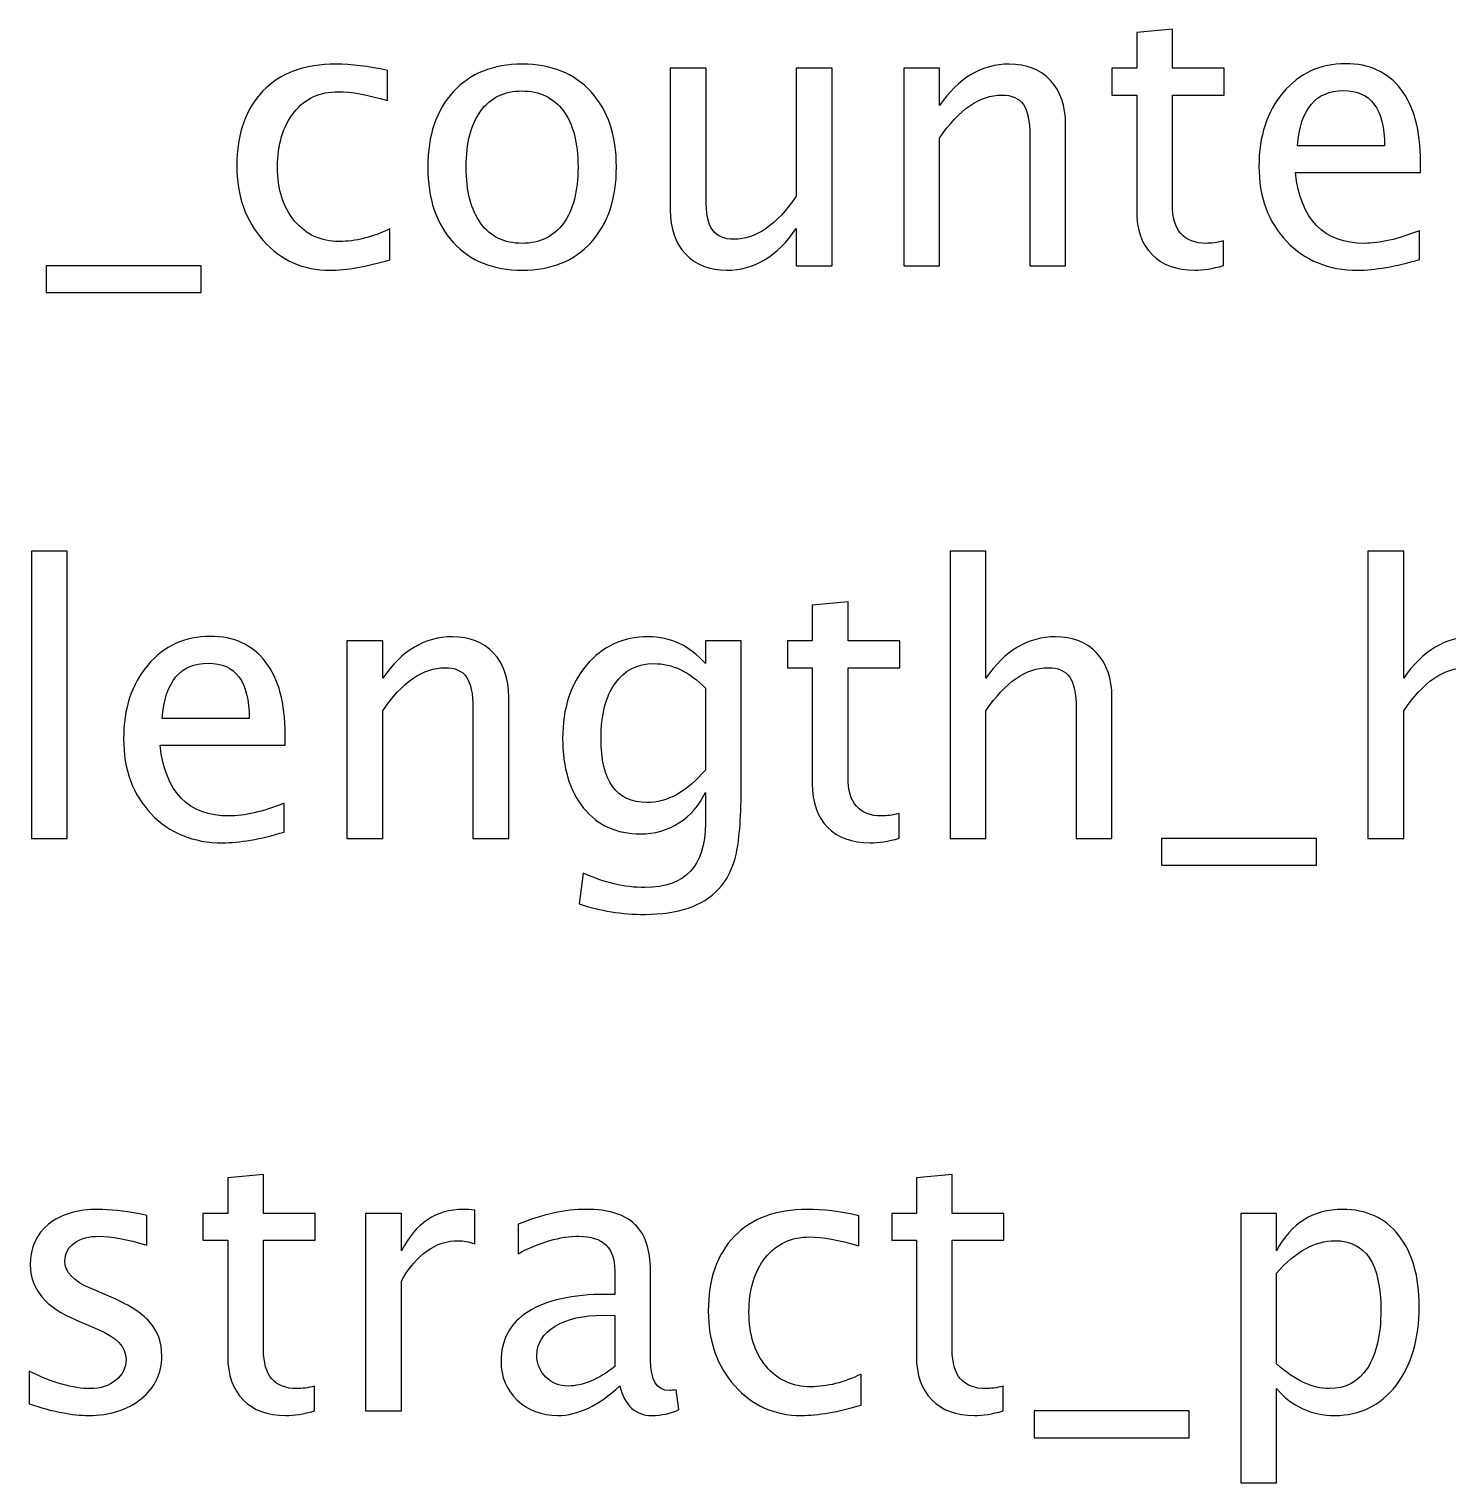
# Model space of a CAD drawing. Header units: centimetres. Extents: x -26.9 to 37.3, y -43.5 to 43.3.
# Drawn here: x 4.696 to 6.039, y 26.518 to 27.894 of the extents above; entities that cross this region are included whole.
import ezdxf

# ---------------------------------------------------------------- set-up
doc = ezdxf.new("R2010")
doc.units = ezdxf.units.CM
doc.header["$MEASUREMENT"] = 0
doc.layers.add('Layer 1', color=7, linetype='Continuous')

msp = doc.modelspace()

# ---------------------------------------------------------------- linework, layer by layer
at = {"layer": 'Layer 1'}
for points, knots in [([(5.82685, 27.6705), (5.81638, 27.66762), (5.80727, 27.66621), (5.79956, 27.66621), (5.79956, 27.66621), (5.78228, 27.66621), (5.76881, 27.67115), (5.75917, 27.68102), (5.75917, 27.68102), (5.74947, 27.6909), (5.74465, 27.7046), (5.74465, 27.72218), (5.74465, 27.72218), (5.74465, 27.72218), (5.74465, 27.83201), (5.74465, 27.83201), (5.74465, 27.83201), (5.74465, 27.83201), (5.72125, 27.83201), (5.72125, 27.83201), (5.72125, 27.83201), (5.72125, 27.83201), (5.72125, 27.85741), (5.72125, 27.85741), (5.72125, 27.85741), (5.72125, 27.85741), (5.74465, 27.85741), (5.74465, 27.85741), (5.74465, 27.85741), (5.74465, 27.85741), (5.74465, 27.89122), (5.74465, 27.89122), (5.74465, 27.89122), (5.74465, 27.89122), (5.77851, 27.89446), (5.77851, 27.89446), (5.77851, 27.89446), (5.77851, 27.89446), (5.77851, 27.85741), (5.77851, 27.85741), (5.77851, 27.85741), (5.77851, 27.85741), (5.82755, 27.85741), (5.82755, 27.85741), (5.82755, 27.85741), (5.82755, 27.85741), (5.82755, 27.83201), (5.82755, 27.83201), (5.82755, 27.83201), (5.82755, 27.83201), (5.77851, 27.83201), (5.77851, 27.83201), (5.77851, 27.83201), (5.77851, 27.83201), (5.77851, 27.7283), (5.77851, 27.7283), (5.77851, 27.7283), (5.77851, 27.70384), (5.78916, 27.69161), (5.81038, 27.69161), (5.81038, 27.69161), (5.81491, 27.69161), (5.82038, 27.69237), (5.82685, 27.69384), (5.82685, 27.69384), (5.82685, 27.69384), (5.82685, 27.6705), (5.82685, 27.6705)], [0, 0, 0, 0, 0.0555556, 0.0555556, 0.0555556, 0.0555556, 0.1111111, 0.1111111, 0.1111111, 0.1111111, 0.1666667, 0.1666667, 0.1666667, 0.1666667, 0.2222222, 0.2222222, 0.2222222, 0.2222222, 0.2777778, 0.2777778, 0.2777778, 0.2777778, 0.3333333, 0.3333333, 0.3333333, 0.3333333, 0.3888889, 0.3888889, 0.3888889, 0.3888889, 0.4444444, 0.4444444, 0.4444444, 0.4444444, 0.5, 0.5, 0.5, 0.5, 0.5555556, 0.5555556, 0.5555556, 0.5555556, 0.6111111, 0.6111111, 0.6111111, 0.6111111, 0.6666667, 0.6666667, 0.6666667, 0.6666667, 0.7222222, 0.7222222, 0.7222222, 0.7222222, 0.7777778, 0.7777778, 0.7777778, 0.7777778, 0.8333333, 0.8333333, 0.8333333, 0.8333333, 0.8888889, 0.8888889, 0.8888889, 0.8888889, 1, 1, 1, 1]), ([(5.03774, 27.67608), (5.01581, 27.6695), (4.99688, 27.66621), (4.98094, 27.66621), (4.98094, 27.66621), (4.95566, 27.66621), (4.93473, 27.67556), (4.91809, 27.69419), (4.91809, 27.69419), (4.90145, 27.71289), (4.8931, 27.73647), (4.8931, 27.76487), (4.8931, 27.76487), (4.8931, 27.79521), (4.90133, 27.8189), (4.91779, 27.83584), (4.91779, 27.83584), (4.93426, 27.85283), (4.95725, 27.86129), (4.98676, 27.86129), (4.98676, 27.86129), (5.00129, 27.86129), (5.01763, 27.85929), (5.03562, 27.8553), (5.03562, 27.8553), (5.03562, 27.8553), (5.03562, 27.82672), (5.03562, 27.82672), (5.03562, 27.82672), (5.01651, 27.83237), (5.00093, 27.83519), (4.98894, 27.83519), (4.98894, 27.83519), (4.97153, 27.83519), (4.9576, 27.82866), (4.94719, 27.81567), (4.94719, 27.81567), (4.93679, 27.80267), (4.93155, 27.78533), (4.93155, 27.76369), (4.93155, 27.76369), (4.93155, 27.7427), (4.93696, 27.72577), (4.94772, 27.71277), (4.94772, 27.71277), (4.95848, 27.69984), (4.97253, 27.69337), (4.99, 27.69337), (4.99, 27.69337), (5.00546, 27.69337), (5.02134, 27.69737), (5.03774, 27.70537), (5.03774, 27.70537), (5.03774, 27.70537), (5.03774, 27.67608), (5.03774, 27.67608)], [0, 0, 0, 0, 0.0666667, 0.0666667, 0.0666667, 0.0666667, 0.1333333, 0.1333333, 0.1333333, 0.1333333, 0.2, 0.2, 0.2, 0.2, 0.2666667, 0.2666667, 0.2666667, 0.2666667, 0.3333333, 0.3333333, 0.3333333, 0.3333333, 0.4, 0.4, 0.4, 0.4, 0.4666667, 0.4666667, 0.4666667, 0.4666667, 0.5333333, 0.5333333, 0.5333333, 0.5333333, 0.6, 0.6, 0.6, 0.6, 0.6666667, 0.6666667, 0.6666667, 0.6666667, 0.7333333, 0.7333333, 0.7333333, 0.7333333, 0.8, 0.8, 0.8, 0.8, 0.8666667, 0.8666667, 0.8666667, 0.8666667, 1, 1, 1, 1]), ([(5.16303, 27.66621), (5.13558, 27.66621), (5.11382, 27.67497), (5.09783, 27.69249), (5.09783, 27.69249), (5.08178, 27.71001), (5.07378, 27.73382), (5.07378, 27.76387), (5.07378, 27.76387), (5.07378, 27.79385), (5.08178, 27.81761), (5.09783, 27.83507), (5.09783, 27.83507), (5.11382, 27.85253), (5.13558, 27.86129), (5.16303, 27.86129), (5.16303, 27.86129), (5.19049, 27.86129), (5.21225, 27.85253), (5.22824, 27.83507), (5.22824, 27.83507), (5.24429, 27.81761), (5.25229, 27.79385), (5.25229, 27.76387), (5.25229, 27.76387), (5.25229, 27.73382), (5.24429, 27.71001), (5.22824, 27.69249), (5.22824, 27.69249), (5.21225, 27.67497), (5.19049, 27.66621), (5.16303, 27.66621)], [0, 0, 0, 0, 0.1111111, 0.1111111, 0.1111111, 0.1111111, 0.2222222, 0.2222222, 0.2222222, 0.2222222, 0.3333333, 0.3333333, 0.3333333, 0.3333333, 0.4444444, 0.4444444, 0.4444444, 0.4444444, 0.5555556, 0.5555556, 0.5555556, 0.5555556, 0.6666667, 0.6666667, 0.6666667, 0.6666667, 0.7777778, 0.7777778, 0.7777778, 0.7777778, 1, 1, 1, 1]), ([(5.42244, 27.67044), (5.42244, 27.67044), (5.42244, 27.7056), (5.42244, 27.7056), (5.42244, 27.7056), (5.40439, 27.67932), (5.38246, 27.66621), (5.35671, 27.66621), (5.35671, 27.66621), (5.34036, 27.66621), (5.32737, 27.67132), (5.31772, 27.68161), (5.31772, 27.68161), (5.30802, 27.6919), (5.3032, 27.70572), (5.3032, 27.72318), (5.3032, 27.72318), (5.3032, 27.72318), (5.3032, 27.85741), (5.3032, 27.85741), (5.3032, 27.85741), (5.3032, 27.85741), (5.33707, 27.85741), (5.33707, 27.85741), (5.33707, 27.85741), (5.33707, 27.85741), (5.33707, 27.73423), (5.33707, 27.73423), (5.33707, 27.73423), (5.33707, 27.72018), (5.33912, 27.71025), (5.34318, 27.70437), (5.34318, 27.70437), (5.3473, 27.69843), (5.35412, 27.69549), (5.3637, 27.69549), (5.3637, 27.69549), (5.3844, 27.69549), (5.40404, 27.70907), (5.42244, 27.73629), (5.42244, 27.73629), (5.42244, 27.73629), (5.42244, 27.85741), (5.42244, 27.85741), (5.42244, 27.85741), (5.42244, 27.85741), (5.45631, 27.85741), (5.45631, 27.85741), (5.45631, 27.85741), (5.45631, 27.85741), (5.45631, 27.67044), (5.45631, 27.67044), (5.45631, 27.67044), (5.45631, 27.67044), (5.42244, 27.67044), (5.42244, 27.67044)], [0, 0, 0, 0, 0.0666667, 0.0666667, 0.0666667, 0.0666667, 0.1333333, 0.1333333, 0.1333333, 0.1333333, 0.2, 0.2, 0.2, 0.2, 0.2666667, 0.2666667, 0.2666667, 0.2666667, 0.3333333, 0.3333333, 0.3333333, 0.3333333, 0.4, 0.4, 0.4, 0.4, 0.4666667, 0.4666667, 0.4666667, 0.4666667, 0.5333333, 0.5333333, 0.5333333, 0.5333333, 0.6, 0.6, 0.6, 0.6, 0.6666667, 0.6666667, 0.6666667, 0.6666667, 0.7333333, 0.7333333, 0.7333333, 0.7333333, 0.8, 0.8, 0.8, 0.8, 0.8666667, 0.8666667, 0.8666667, 0.8666667, 1, 1, 1, 1]), ([(5.52428, 27.67044), (5.52428, 27.67044), (5.52428, 27.85741), (5.52428, 27.85741), (5.52428, 27.85741), (5.52428, 27.85741), (5.55814, 27.85741), (5.55814, 27.85741), (5.55814, 27.85741), (5.55814, 27.85741), (5.55814, 27.82208), (5.55814, 27.82208), (5.55814, 27.82208), (5.57608, 27.84824), (5.59807, 27.86129), (5.62405, 27.86129), (5.62405, 27.86129), (5.6404, 27.86129), (5.65339, 27.85618), (5.66298, 27.84589), (5.66298, 27.84589), (5.67256, 27.83566), (5.67738, 27.82184), (5.67738, 27.80456), (5.67738, 27.80456), (5.67738, 27.80456), (5.67738, 27.67044), (5.67738, 27.67044), (5.67738, 27.67044), (5.67738, 27.67044), (5.64352, 27.67044), (5.64352, 27.67044), (5.64352, 27.67044), (5.64352, 27.67044), (5.64352, 27.7935), (5.64352, 27.7935), (5.64352, 27.7935), (5.64352, 27.80738), (5.64146, 27.81726), (5.6374, 27.82313), (5.6374, 27.82313), (5.63329, 27.82907), (5.62652, 27.83201), (5.61706, 27.83201), (5.61706, 27.83201), (5.59624, 27.83201), (5.57661, 27.81843), (5.55814, 27.79127), (5.55814, 27.79127), (5.55814, 27.79127), (5.55814, 27.67044), (5.55814, 27.67044), (5.55814, 27.67044), (5.55814, 27.67044), (5.52428, 27.67044), (5.52428, 27.67044)], [0, 0, 0, 0, 0.0666667, 0.0666667, 0.0666667, 0.0666667, 0.1333333, 0.1333333, 0.1333333, 0.1333333, 0.2, 0.2, 0.2, 0.2, 0.2666667, 0.2666667, 0.2666667, 0.2666667, 0.3333333, 0.3333333, 0.3333333, 0.3333333, 0.4, 0.4, 0.4, 0.4, 0.4666667, 0.4666667, 0.4666667, 0.4666667, 0.5333333, 0.5333333, 0.5333333, 0.5333333, 0.6, 0.6, 0.6, 0.6, 0.6666667, 0.6666667, 0.6666667, 0.6666667, 0.7333333, 0.7333333, 0.7333333, 0.7333333, 0.8, 0.8, 0.8, 0.8, 0.8666667, 0.8666667, 0.8666667, 0.8666667, 1, 1, 1, 1]), ([(6.01241, 27.67644), (5.98965, 27.66962), (5.97019, 27.66621), (5.95396, 27.66621), (5.95396, 27.66621), (5.92627, 27.66621), (5.90375, 27.67538), (5.88641, 27.69366), (5.88641, 27.69366), (5.86906, 27.71195), (5.86036, 27.73565), (5.86036, 27.76481), (5.86036, 27.76481), (5.86036, 27.79309), (5.868, 27.81631), (5.88335, 27.83448), (5.88335, 27.83448), (5.8987, 27.85259), (5.91833, 27.86165), (5.94226, 27.86165), (5.94226, 27.86165), (5.9649, 27.86165), (5.98242, 27.85359), (5.99477, 27.83748), (5.99477, 27.83748), (6.00712, 27.82137), (6.01329, 27.79856), (6.01329, 27.76898), (6.01329, 27.76898), (6.01329, 27.76898), (6.01311, 27.75864), (6.01311, 27.75864), (6.01311, 27.75864), (6.01311, 27.75864), (5.89493, 27.75864), (5.89493, 27.75864), (5.89493, 27.75864), (5.89987, 27.71395), (5.92169, 27.69161), (5.96031, 27.69161), (5.96031, 27.69161), (5.97448, 27.69161), (5.99183, 27.6956), (6.01241, 27.7036), (6.01241, 27.7036), (6.01241, 27.7036), (6.01241, 27.67644), (6.01241, 27.67644)], [0, 0, 0, 0, 0.0769231, 0.0769231, 0.0769231, 0.0769231, 0.1538462, 0.1538462, 0.1538462, 0.1538462, 0.2307692, 0.2307692, 0.2307692, 0.2307692, 0.3076923, 0.3076923, 0.3076923, 0.3076923, 0.3846154, 0.3846154, 0.3846154, 0.3846154, 0.4615385, 0.4615385, 0.4615385, 0.4615385, 0.5384615, 0.5384615, 0.5384615, 0.5384615, 0.6153846, 0.6153846, 0.6153846, 0.6153846, 0.6923077, 0.6923077, 0.6923077, 0.6923077, 0.7692308, 0.7692308, 0.7692308, 0.7692308, 0.8461538, 0.8461538, 0.8461538, 0.8461538, 1, 1, 1, 1]), ([(5.16297, 27.69161), (5.17973, 27.69161), (5.19278, 27.6979), (5.20207, 27.71054), (5.20207, 27.71054), (5.21131, 27.72312), (5.21595, 27.74094), (5.21595, 27.76387), (5.21595, 27.76387), (5.21595, 27.78674), (5.21131, 27.8045), (5.20207, 27.81708), (5.20207, 27.81708), (5.19278, 27.8296), (5.17973, 27.83589), (5.16297, 27.83589), (5.16297, 27.83589), (5.14616, 27.83589), (5.13311, 27.8296), (5.12393, 27.81708), (5.12393, 27.81708), (5.1147, 27.8045), (5.11012, 27.78674), (5.11012, 27.76387), (5.11012, 27.76387), (5.11012, 27.74094), (5.1147, 27.72312), (5.12393, 27.71054), (5.12393, 27.71054), (5.13311, 27.6979), (5.14616, 27.69161), (5.16297, 27.69161)], [0, 0, 0, 0, 0.1111111, 0.1111111, 0.1111111, 0.1111111, 0.2222222, 0.2222222, 0.2222222, 0.2222222, 0.3333333, 0.3333333, 0.3333333, 0.3333333, 0.4444444, 0.4444444, 0.4444444, 0.4444444, 0.5555556, 0.5555556, 0.5555556, 0.5555556, 0.6666667, 0.6666667, 0.6666667, 0.6666667, 0.7777778, 0.7777778, 0.7777778, 0.7777778, 1, 1, 1, 1]), ([(5.8967, 27.78404), (5.8967, 27.78404), (5.97925, 27.78404), (5.97925, 27.78404), (5.97925, 27.78404), (5.97925, 27.81884), (5.96625, 27.83625), (5.94032, 27.83625), (5.94032, 27.83625), (5.91422, 27.83625), (5.8997, 27.81884), (5.8967, 27.78404)], [0, 0, 0, 0, 0.25, 0.25, 0.25, 0.25, 0.5, 0.5, 0.5, 0.5, 1, 1, 1, 1]), ([(4.71248, 27.64504), (4.71248, 27.64504), (4.71248, 27.67044), (4.71248, 27.67044), (4.71248, 27.67044), (4.71248, 27.67044), (4.85923, 27.67044), (4.85923, 27.67044), (4.85923, 27.67044), (4.85923, 27.67044), (4.85923, 27.64504), (4.85923, 27.64504), (4.85923, 27.64504), (4.85923, 27.64504), (4.71248, 27.64504), (4.71248, 27.64504)], [0, 0, 0, 0, 0.2, 0.2, 0.2, 0.2, 0.4, 0.4, 0.4, 0.4, 0.6, 0.6, 0.6, 0.6, 1, 1, 1, 1]), ([(4.69876, 27.12834), (4.69876, 27.12834), (4.69876, 27.40033), (4.69876, 27.40033), (4.69876, 27.40033), (4.69876, 27.40033), (4.73262, 27.40033), (4.73262, 27.40033), (4.73262, 27.40033), (4.73262, 27.40033), (4.73262, 27.12834), (4.73262, 27.12834), (4.73262, 27.12834), (4.73262, 27.12834), (4.69876, 27.12834), (4.69876, 27.12834)], [0, 0, 0, 0, 0.2, 0.2, 0.2, 0.2, 0.4, 0.4, 0.4, 0.4, 0.6, 0.6, 0.6, 0.6, 1, 1, 1, 1]), ([(5.56813, 27.12834), (5.56813, 27.12834), (5.56813, 27.40033), (5.56813, 27.40033), (5.56813, 27.40033), (5.56813, 27.40033), (5.60199, 27.40033), (5.60199, 27.40033), (5.60199, 27.40033), (5.60199, 27.40033), (5.60199, 27.27998), (5.60199, 27.27998), (5.60199, 27.27998), (5.61993, 27.30614), (5.64192, 27.31919), (5.6679, 27.31919), (5.6679, 27.31919), (5.68425, 27.31919), (5.69724, 27.31408), (5.70683, 27.30379), (5.70683, 27.30379), (5.71641, 27.29356), (5.72123, 27.27974), (5.72123, 27.26246), (5.72123, 27.26246), (5.72123, 27.26246), (5.72123, 27.12834), (5.72123, 27.12834), (5.72123, 27.12834), (5.72123, 27.12834), (5.68737, 27.12834), (5.68737, 27.12834), (5.68737, 27.12834), (5.68737, 27.12834), (5.68737, 27.2514), (5.68737, 27.2514), (5.68737, 27.2514), (5.68737, 27.26528), (5.68531, 27.27516), (5.68125, 27.28103), (5.68125, 27.28103), (5.67714, 27.28697), (5.67037, 27.28991), (5.66091, 27.28991), (5.66091, 27.28991), (5.64009, 27.28991), (5.62046, 27.27633), (5.60199, 27.24917), (5.60199, 27.24917), (5.60199, 27.24917), (5.60199, 27.12834), (5.60199, 27.12834), (5.60199, 27.12834), (5.60199, 27.12834), (5.56813, 27.12834), (5.56813, 27.12834)], [0, 0, 0, 0, 0.0666667, 0.0666667, 0.0666667, 0.0666667, 0.1333333, 0.1333333, 0.1333333, 0.1333333, 0.2, 0.2, 0.2, 0.2, 0.2666667, 0.2666667, 0.2666667, 0.2666667, 0.3333333, 0.3333333, 0.3333333, 0.3333333, 0.4, 0.4, 0.4, 0.4, 0.4666667, 0.4666667, 0.4666667, 0.4666667, 0.5333333, 0.5333333, 0.5333333, 0.5333333, 0.6, 0.6, 0.6, 0.6, 0.6666667, 0.6666667, 0.6666667, 0.6666667, 0.7333333, 0.7333333, 0.7333333, 0.7333333, 0.8, 0.8, 0.8, 0.8, 0.8666667, 0.8666667, 0.8666667, 0.8666667, 1, 1, 1, 1]), ([(5.96348, 27.12834), (5.96348, 27.12834), (5.96348, 27.40033), (5.96348, 27.40033), (5.96348, 27.40033), (5.96348, 27.40033), (5.99734, 27.40033), (5.99734, 27.40033), (5.99734, 27.40033), (5.99734, 27.40033), (5.99734, 27.27998), (5.99734, 27.27998), (5.99734, 27.27998), (6.01528, 27.30614), (6.03727, 27.31919), (6.06325, 27.31919), (6.06325, 27.31919), (6.0796, 27.31919), (6.09259, 27.31408), (6.10218, 27.30379), (6.10218, 27.30379), (6.11176, 27.29356), (6.11658, 27.27974), (6.11658, 27.26246), (6.11658, 27.26246), (6.11658, 27.26246), (6.11658, 27.12834), (6.11658, 27.12834), (6.11658, 27.12834), (6.11658, 27.12834), (6.08272, 27.12834), (6.08272, 27.12834), (6.08272, 27.12834), (6.08272, 27.12834), (6.08272, 27.2514), (6.08272, 27.2514), (6.08272, 27.2514), (6.08272, 27.26528), (6.08066, 27.27516), (6.0766, 27.28103), (6.0766, 27.28103), (6.07249, 27.28697), (6.06572, 27.28991), (6.05626, 27.28991), (6.05626, 27.28991), (6.03544, 27.28991), (6.01581, 27.27633), (5.99734, 27.24917), (5.99734, 27.24917), (5.99734, 27.24917), (5.99734, 27.12834), (5.99734, 27.12834), (5.99734, 27.12834), (5.99734, 27.12834), (5.96348, 27.12834), (5.96348, 27.12834)], [0, 0, 0, 0, 0.0666667, 0.0666667, 0.0666667, 0.0666667, 0.1333333, 0.1333333, 0.1333333, 0.1333333, 0.2, 0.2, 0.2, 0.2, 0.2666667, 0.2666667, 0.2666667, 0.2666667, 0.3333333, 0.3333333, 0.3333333, 0.3333333, 0.4, 0.4, 0.4, 0.4, 0.4666667, 0.4666667, 0.4666667, 0.4666667, 0.5333333, 0.5333333, 0.5333333, 0.5333333, 0.6, 0.6, 0.6, 0.6, 0.6666667, 0.6666667, 0.6666667, 0.6666667, 0.7333333, 0.7333333, 0.7333333, 0.7333333, 0.8, 0.8, 0.8, 0.8, 0.8666667, 0.8666667, 0.8666667, 0.8666667, 1, 1, 1, 1]), ([(5.5198, 27.1284), (5.50933, 27.12552), (5.50022, 27.12411), (5.49251, 27.12411), (5.49251, 27.12411), (5.47523, 27.12411), (5.46176, 27.12905), (5.45212, 27.13892), (5.45212, 27.13892), (5.44242, 27.1488), (5.4376, 27.1625), (5.4376, 27.18008), (5.4376, 27.18008), (5.4376, 27.18008), (5.4376, 27.28991), (5.4376, 27.28991), (5.4376, 27.28991), (5.4376, 27.28991), (5.4142, 27.28991), (5.4142, 27.28991), (5.4142, 27.28991), (5.4142, 27.28991), (5.4142, 27.31531), (5.4142, 27.31531), (5.4142, 27.31531), (5.4142, 27.31531), (5.4376, 27.31531), (5.4376, 27.31531), (5.4376, 27.31531), (5.4376, 27.31531), (5.4376, 27.34912), (5.4376, 27.34912), (5.4376, 27.34912), (5.4376, 27.34912), (5.47146, 27.35236), (5.47146, 27.35236), (5.47146, 27.35236), (5.47146, 27.35236), (5.47146, 27.31531), (5.47146, 27.31531), (5.47146, 27.31531), (5.47146, 27.31531), (5.5205, 27.31531), (5.5205, 27.31531), (5.5205, 27.31531), (5.5205, 27.31531), (5.5205, 27.28991), (5.5205, 27.28991), (5.5205, 27.28991), (5.5205, 27.28991), (5.47146, 27.28991), (5.47146, 27.28991), (5.47146, 27.28991), (5.47146, 27.28991), (5.47146, 27.1862), (5.47146, 27.1862), (5.47146, 27.1862), (5.47146, 27.16174), (5.48211, 27.14951), (5.50333, 27.14951), (5.50333, 27.14951), (5.50786, 27.14951), (5.51333, 27.15027), (5.5198, 27.15174), (5.5198, 27.15174), (5.5198, 27.15174), (5.5198, 27.1284), (5.5198, 27.1284)], [0, 0, 0, 0, 0.0555556, 0.0555556, 0.0555556, 0.0555556, 0.1111111, 0.1111111, 0.1111111, 0.1111111, 0.1666667, 0.1666667, 0.1666667, 0.1666667, 0.2222222, 0.2222222, 0.2222222, 0.2222222, 0.2777778, 0.2777778, 0.2777778, 0.2777778, 0.3333333, 0.3333333, 0.3333333, 0.3333333, 0.3888889, 0.3888889, 0.3888889, 0.3888889, 0.4444444, 0.4444444, 0.4444444, 0.4444444, 0.5, 0.5, 0.5, 0.5, 0.5555556, 0.5555556, 0.5555556, 0.5555556, 0.6111111, 0.6111111, 0.6111111, 0.6111111, 0.6666667, 0.6666667, 0.6666667, 0.6666667, 0.7222222, 0.7222222, 0.7222222, 0.7222222, 0.7777778, 0.7777778, 0.7777778, 0.7777778, 0.8333333, 0.8333333, 0.8333333, 0.8333333, 0.8888889, 0.8888889, 0.8888889, 0.8888889, 1, 1, 1, 1]), ([(4.93794, 27.13434), (4.91518, 27.12752), (4.89572, 27.12411), (4.87949, 27.12411), (4.87949, 27.12411), (4.8518, 27.12411), (4.82928, 27.13328), (4.81194, 27.15156), (4.81194, 27.15156), (4.79459, 27.16985), (4.78589, 27.19355), (4.78589, 27.22271), (4.78589, 27.22271), (4.78589, 27.25099), (4.79353, 27.27421), (4.80888, 27.29238), (4.80888, 27.29238), (4.82423, 27.31049), (4.84386, 27.31955), (4.86779, 27.31955), (4.86779, 27.31955), (4.89043, 27.31955), (4.90795, 27.31149), (4.9203, 27.29538), (4.9203, 27.29538), (4.93265, 27.27927), (4.93882, 27.25646), (4.93882, 27.22688), (4.93882, 27.22688), (4.93882, 27.22688), (4.93864, 27.21654), (4.93864, 27.21654), (4.93864, 27.21654), (4.93864, 27.21654), (4.82046, 27.21654), (4.82046, 27.21654), (4.82046, 27.21654), (4.8254, 27.17185), (4.84722, 27.14951), (4.88584, 27.14951), (4.88584, 27.14951), (4.90001, 27.14951), (4.91736, 27.1535), (4.93794, 27.1615), (4.93794, 27.1615), (4.93794, 27.1615), (4.93794, 27.13434), (4.93794, 27.13434)], [0, 0, 0, 0, 0.0769231, 0.0769231, 0.0769231, 0.0769231, 0.1538462, 0.1538462, 0.1538462, 0.1538462, 0.2307692, 0.2307692, 0.2307692, 0.2307692, 0.3076923, 0.3076923, 0.3076923, 0.3076923, 0.3846154, 0.3846154, 0.3846154, 0.3846154, 0.4615385, 0.4615385, 0.4615385, 0.4615385, 0.5384615, 0.5384615, 0.5384615, 0.5384615, 0.6153846, 0.6153846, 0.6153846, 0.6153846, 0.6923077, 0.6923077, 0.6923077, 0.6923077, 0.7692308, 0.7692308, 0.7692308, 0.7692308, 0.8461538, 0.8461538, 0.8461538, 0.8461538, 1, 1, 1, 1]), ([(4.99727, 27.12834), (4.99727, 27.12834), (4.99727, 27.31531), (4.99727, 27.31531), (4.99727, 27.31531), (4.99727, 27.31531), (5.03113, 27.31531), (5.03113, 27.31531), (5.03113, 27.31531), (5.03113, 27.31531), (5.03113, 27.27998), (5.03113, 27.27998), (5.03113, 27.27998), (5.04907, 27.30614), (5.07106, 27.31919), (5.09704, 27.31919), (5.09704, 27.31919), (5.11339, 27.31919), (5.12638, 27.31408), (5.13597, 27.30379), (5.13597, 27.30379), (5.14555, 27.29356), (5.15037, 27.27974), (5.15037, 27.26246), (5.15037, 27.26246), (5.15037, 27.26246), (5.15037, 27.12834), (5.15037, 27.12834), (5.15037, 27.12834), (5.15037, 27.12834), (5.11651, 27.12834), (5.11651, 27.12834), (5.11651, 27.12834), (5.11651, 27.12834), (5.11651, 27.2514), (5.11651, 27.2514), (5.11651, 27.2514), (5.11651, 27.26528), (5.11445, 27.27516), (5.11039, 27.28103), (5.11039, 27.28103), (5.10628, 27.28697), (5.09951, 27.28991), (5.09005, 27.28991), (5.09005, 27.28991), (5.06923, 27.28991), (5.0496, 27.27633), (5.03113, 27.24917), (5.03113, 27.24917), (5.03113, 27.24917), (5.03113, 27.12834), (5.03113, 27.12834), (5.03113, 27.12834), (5.03113, 27.12834), (4.99727, 27.12834), (4.99727, 27.12834)], [0, 0, 0, 0, 0.0666667, 0.0666667, 0.0666667, 0.0666667, 0.1333333, 0.1333333, 0.1333333, 0.1333333, 0.2, 0.2, 0.2, 0.2, 0.2666667, 0.2666667, 0.2666667, 0.2666667, 0.3333333, 0.3333333, 0.3333333, 0.3333333, 0.4, 0.4, 0.4, 0.4, 0.4666667, 0.4666667, 0.4666667, 0.4666667, 0.5333333, 0.5333333, 0.5333333, 0.5333333, 0.6, 0.6, 0.6, 0.6, 0.6666667, 0.6666667, 0.6666667, 0.6666667, 0.7333333, 0.7333333, 0.7333333, 0.7333333, 0.8, 0.8, 0.8, 0.8, 0.8666667, 0.8666667, 0.8666667, 0.8666667, 1, 1, 1, 1]), ([(5.21693, 27.06625), (5.21693, 27.06625), (5.22093, 27.09553), (5.22093, 27.09553), (5.22093, 27.09553), (5.24057, 27.08636), (5.26003, 27.08177), (5.27926, 27.08177), (5.27926, 27.08177), (5.31742, 27.08177), (5.33652, 27.102), (5.33652, 27.14239), (5.33652, 27.14239), (5.33652, 27.14239), (5.33652, 27.17179), (5.33652, 27.17179), (5.33652, 27.17179), (5.33065, 27.15938), (5.3223, 27.1498), (5.31142, 27.14292), (5.31142, 27.14292), (5.30054, 27.13604), (5.28843, 27.13257), (5.27508, 27.13257), (5.27508, 27.13257), (5.25245, 27.13257), (5.23451, 27.14069), (5.22128, 27.15692), (5.22128, 27.15692), (5.20805, 27.17314), (5.20141, 27.19513), (5.20141, 27.22289), (5.20141, 27.22289), (5.20141, 27.25128), (5.20894, 27.27445), (5.22399, 27.29238), (5.22399, 27.29238), (5.2391, 27.31026), (5.25856, 27.31919), (5.28249, 27.31919), (5.28249, 27.31919), (5.30342, 27.31919), (5.32147, 27.31073), (5.33652, 27.29374), (5.33652, 27.29374), (5.33652, 27.29374), (5.33652, 27.31531), (5.33652, 27.31531), (5.33652, 27.31531), (5.33652, 27.31531), (5.37039, 27.31531), (5.37039, 27.31531), (5.37039, 27.31531), (5.37039, 27.31531), (5.37039, 27.17938), (5.37039, 27.17938), (5.37039, 27.17938), (5.37039, 27.15015), (5.36886, 27.12852), (5.36581, 27.11446), (5.36581, 27.11446), (5.36281, 27.10041), (5.35704, 27.08889), (5.3487, 27.07995), (5.3487, 27.07995), (5.33388, 27.06425), (5.31071, 27.05637), (5.27926, 27.05637), (5.27926, 27.05637), (5.25768, 27.05637), (5.23692, 27.05967), (5.21693, 27.06625)], [0, 0, 0, 0, 0.0526316, 0.0526316, 0.0526316, 0.0526316, 0.1052632, 0.1052632, 0.1052632, 0.1052632, 0.1578947, 0.1578947, 0.1578947, 0.1578947, 0.2105263, 0.2105263, 0.2105263, 0.2105263, 0.2631579, 0.2631579, 0.2631579, 0.2631579, 0.3157895, 0.3157895, 0.3157895, 0.3157895, 0.3684211, 0.3684211, 0.3684211, 0.3684211, 0.4210526, 0.4210526, 0.4210526, 0.4210526, 0.4736842, 0.4736842, 0.4736842, 0.4736842, 0.5263158, 0.5263158, 0.5263158, 0.5263158, 0.5789474, 0.5789474, 0.5789474, 0.5789474, 0.6315789, 0.6315789, 0.6315789, 0.6315789, 0.6842105, 0.6842105, 0.6842105, 0.6842105, 0.7368421, 0.7368421, 0.7368421, 0.7368421, 0.7894737, 0.7894737, 0.7894737, 0.7894737, 0.8421053, 0.8421053, 0.8421053, 0.8421053, 0.8947368, 0.8947368, 0.8947368, 0.8947368, 1, 1, 1, 1]), ([(4.82223, 27.24194), (4.82223, 27.24194), (4.90478, 27.24194), (4.90478, 27.24194), (4.90478, 27.24194), (4.90478, 27.27674), (4.89178, 27.29415), (4.86585, 27.29415), (4.86585, 27.29415), (4.83975, 27.29415), (4.82523, 27.27674), (4.82223, 27.24194)], [0, 0, 0, 0, 0.25, 0.25, 0.25, 0.25, 0.5, 0.5, 0.5, 0.5, 1, 1, 1, 1]), ([(5.33652, 27.19302), (5.33652, 27.19302), (5.33652, 27.27057), (5.33652, 27.27057), (5.33652, 27.27057), (5.32159, 27.28603), (5.3053, 27.29379), (5.28772, 27.29379), (5.28772, 27.29379), (5.27208, 27.29379), (5.25985, 27.28756), (5.25103, 27.27504), (5.25103, 27.27504), (5.24216, 27.26257), (5.23775, 27.24523), (5.23775, 27.22312), (5.23775, 27.22312), (5.23775, 27.18249), (5.25215, 27.16221), (5.28102, 27.16221), (5.28102, 27.16221), (5.30066, 27.16221), (5.31918, 27.1725), (5.33652, 27.19302)], [0, 0, 0, 0, 0.1428571, 0.1428571, 0.1428571, 0.1428571, 0.2857143, 0.2857143, 0.2857143, 0.2857143, 0.4285714, 0.4285714, 0.4285714, 0.4285714, 0.5714286, 0.5714286, 0.5714286, 0.5714286, 0.7142857, 0.7142857, 0.7142857, 0.7142857, 1, 1, 1, 1]), ([(5.76804, 27.10294), (5.76804, 27.10294), (5.76804, 27.12834), (5.76804, 27.12834), (5.76804, 27.12834), (5.76804, 27.12834), (5.91479, 27.12834), (5.91479, 27.12834), (5.91479, 27.12834), (5.91479, 27.12834), (5.91479, 27.10294), (5.91479, 27.10294), (5.91479, 27.10294), (5.91479, 27.10294), (5.76804, 27.10294), (5.76804, 27.10294)], [0, 0, 0, 0, 0.2, 0.2, 0.2, 0.2, 0.4, 0.4, 0.4, 0.4, 0.6, 0.6, 0.6, 0.6, 1, 1, 1, 1]), ([(4.96662, 26.5863), (4.95615, 26.58342), (4.94704, 26.58201), (4.93933, 26.58201), (4.93933, 26.58201), (4.92205, 26.58201), (4.90858, 26.58695), (4.89894, 26.59682), (4.89894, 26.59682), (4.88924, 26.6067), (4.88442, 26.6204), (4.88442, 26.63798), (4.88442, 26.63798), (4.88442, 26.63798), (4.88442, 26.74781), (4.88442, 26.74781), (4.88442, 26.74781), (4.88442, 26.74781), (4.86102, 26.74781), (4.86102, 26.74781), (4.86102, 26.74781), (4.86102, 26.74781), (4.86102, 26.77321), (4.86102, 26.77321), (4.86102, 26.77321), (4.86102, 26.77321), (4.88442, 26.77321), (4.88442, 26.77321), (4.88442, 26.77321), (4.88442, 26.77321), (4.88442, 26.80702), (4.88442, 26.80702), (4.88442, 26.80702), (4.88442, 26.80702), (4.91828, 26.81026), (4.91828, 26.81026), (4.91828, 26.81026), (4.91828, 26.81026), (4.91828, 26.77321), (4.91828, 26.77321), (4.91828, 26.77321), (4.91828, 26.77321), (4.96732, 26.77321), (4.96732, 26.77321), (4.96732, 26.77321), (4.96732, 26.77321), (4.96732, 26.74781), (4.96732, 26.74781), (4.96732, 26.74781), (4.96732, 26.74781), (4.91828, 26.74781), (4.91828, 26.74781), (4.91828, 26.74781), (4.91828, 26.74781), (4.91828, 26.6441), (4.91828, 26.6441), (4.91828, 26.6441), (4.91828, 26.61964), (4.92893, 26.60741), (4.95015, 26.60741), (4.95015, 26.60741), (4.95468, 26.60741), (4.96015, 26.60817), (4.96662, 26.60964), (4.96662, 26.60964), (4.96662, 26.60964), (4.96662, 26.5863), (4.96662, 26.5863)], [0, 0, 0, 0, 0.0555556, 0.0555556, 0.0555556, 0.0555556, 0.1111111, 0.1111111, 0.1111111, 0.1111111, 0.1666667, 0.1666667, 0.1666667, 0.1666667, 0.2222222, 0.2222222, 0.2222222, 0.2222222, 0.2777778, 0.2777778, 0.2777778, 0.2777778, 0.3333333, 0.3333333, 0.3333333, 0.3333333, 0.3888889, 0.3888889, 0.3888889, 0.3888889, 0.4444444, 0.4444444, 0.4444444, 0.4444444, 0.5, 0.5, 0.5, 0.5, 0.5555556, 0.5555556, 0.5555556, 0.5555556, 0.6111111, 0.6111111, 0.6111111, 0.6111111, 0.6666667, 0.6666667, 0.6666667, 0.6666667, 0.7222222, 0.7222222, 0.7222222, 0.7222222, 0.7777778, 0.7777778, 0.7777778, 0.7777778, 0.8333333, 0.8333333, 0.8333333, 0.8333333, 0.8888889, 0.8888889, 0.8888889, 0.8888889, 1, 1, 1, 1]), ([(5.61838, 26.5863), (5.60791, 26.58342), (5.5988, 26.58201), (5.59109, 26.58201), (5.59109, 26.58201), (5.57381, 26.58201), (5.56034, 26.58695), (5.5507, 26.59682), (5.5507, 26.59682), (5.541, 26.6067), (5.53618, 26.6204), (5.53618, 26.63798), (5.53618, 26.63798), (5.53618, 26.63798), (5.53618, 26.74781), (5.53618, 26.74781), (5.53618, 26.74781), (5.53618, 26.74781), (5.51278, 26.74781), (5.51278, 26.74781), (5.51278, 26.74781), (5.51278, 26.74781), (5.51278, 26.77321), (5.51278, 26.77321), (5.51278, 26.77321), (5.51278, 26.77321), (5.53618, 26.77321), (5.53618, 26.77321), (5.53618, 26.77321), (5.53618, 26.77321), (5.53618, 26.80702), (5.53618, 26.80702), (5.53618, 26.80702), (5.53618, 26.80702), (5.57004, 26.81026), (5.57004, 26.81026), (5.57004, 26.81026), (5.57004, 26.81026), (5.57004, 26.77321), (5.57004, 26.77321), (5.57004, 26.77321), (5.57004, 26.77321), (5.61908, 26.77321), (5.61908, 26.77321), (5.61908, 26.77321), (5.61908, 26.77321), (5.61908, 26.74781), (5.61908, 26.74781), (5.61908, 26.74781), (5.61908, 26.74781), (5.57004, 26.74781), (5.57004, 26.74781), (5.57004, 26.74781), (5.57004, 26.74781), (5.57004, 26.6441), (5.57004, 26.6441), (5.57004, 26.6441), (5.57004, 26.61964), (5.58069, 26.60741), (5.60191, 26.60741), (5.60191, 26.60741), (5.60644, 26.60741), (5.61191, 26.60817), (5.61838, 26.60964), (5.61838, 26.60964), (5.61838, 26.60964), (5.61838, 26.5863), (5.61838, 26.5863)], [0, 0, 0, 0, 0.0555556, 0.0555556, 0.0555556, 0.0555556, 0.1111111, 0.1111111, 0.1111111, 0.1111111, 0.1666667, 0.1666667, 0.1666667, 0.1666667, 0.2222222, 0.2222222, 0.2222222, 0.2222222, 0.2777778, 0.2777778, 0.2777778, 0.2777778, 0.3333333, 0.3333333, 0.3333333, 0.3333333, 0.3888889, 0.3888889, 0.3888889, 0.3888889, 0.4444444, 0.4444444, 0.4444444, 0.4444444, 0.5, 0.5, 0.5, 0.5, 0.5555556, 0.5555556, 0.5555556, 0.5555556, 0.6111111, 0.6111111, 0.6111111, 0.6111111, 0.6666667, 0.6666667, 0.6666667, 0.6666667, 0.7222222, 0.7222222, 0.7222222, 0.7222222, 0.7777778, 0.7777778, 0.7777778, 0.7777778, 0.8333333, 0.8333333, 0.8333333, 0.8333333, 0.8888889, 0.8888889, 0.8888889, 0.8888889, 1, 1, 1, 1]), ([(4.69644, 26.59294), (4.69644, 26.59294), (4.69644, 26.62399), (4.69644, 26.62399), (4.69644, 26.62399), (4.71861, 26.61293), (4.73784, 26.60741), (4.75424, 26.60741), (4.75424, 26.60741), (4.764, 26.60741), (4.77212, 26.61005), (4.77852, 26.61534), (4.77852, 26.61534), (4.78493, 26.62058), (4.78817, 26.62716), (4.78817, 26.6351), (4.78817, 26.6351), (4.78817, 26.64668), (4.77917, 26.65627), (4.76118, 26.66385), (4.76118, 26.66385), (4.76118, 26.66385), (4.74136, 26.67226), (4.74136, 26.67226), (4.74136, 26.67226), (4.71214, 26.68437), (4.6975, 26.70189), (4.6975, 26.72465), (4.6975, 26.72465), (4.6975, 26.74093), (4.70326, 26.75375), (4.71479, 26.7631), (4.71479, 26.7631), (4.72631, 26.77245), (4.74213, 26.77709), (4.76218, 26.77709), (4.76218, 26.77709), (4.77259, 26.77709), (4.78552, 26.77568), (4.80087, 26.7728), (4.80087, 26.7728), (4.80087, 26.7728), (4.80792, 26.77145), (4.80792, 26.77145), (4.80792, 26.77145), (4.80792, 26.77145), (4.80792, 26.74323), (4.80792, 26.74323), (4.80792, 26.74323), (4.78905, 26.74887), (4.774, 26.75169), (4.76277, 26.75169), (4.76277, 26.75169), (4.75289, 26.75169), (4.74507, 26.74952), (4.73913, 26.74523), (4.73913, 26.74523), (4.73325, 26.74093), (4.73031, 26.73517), (4.73031, 26.72794), (4.73031, 26.72794), (4.73031, 26.71777), (4.73854, 26.70913), (4.75506, 26.70213), (4.75506, 26.70213), (4.75506, 26.70213), (4.77135, 26.69525), (4.77135, 26.69525), (4.77135, 26.69525), (4.78981, 26.68749), (4.80287, 26.67926), (4.81051, 26.67061), (4.81051, 26.67061), (4.81821, 26.66197), (4.82203, 26.65115), (4.82203, 26.63822), (4.82203, 26.63822), (4.82203, 26.62181), (4.81557, 26.60835), (4.80257, 26.59782), (4.80257, 26.59782), (4.78964, 26.5873), (4.77306, 26.58201), (4.75289, 26.58201), (4.75289, 26.58201), (4.73737, 26.58201), (4.71861, 26.58565), (4.69644, 26.59294)], [0, 0, 0, 0, 0.0434783, 0.0434783, 0.0434783, 0.0434783, 0.0869565, 0.0869565, 0.0869565, 0.0869565, 0.1304348, 0.1304348, 0.1304348, 0.1304348, 0.173913, 0.173913, 0.173913, 0.173913, 0.2173913, 0.2173913, 0.2173913, 0.2173913, 0.2608696, 0.2608696, 0.2608696, 0.2608696, 0.3043478, 0.3043478, 0.3043478, 0.3043478, 0.3478261, 0.3478261, 0.3478261, 0.3478261, 0.3913043, 0.3913043, 0.3913043, 0.3913043, 0.4347826, 0.4347826, 0.4347826, 0.4347826, 0.4782609, 0.4782609, 0.4782609, 0.4782609, 0.5217391, 0.5217391, 0.5217391, 0.5217391, 0.5652174, 0.5652174, 0.5652174, 0.5652174, 0.6086957, 0.6086957, 0.6086957, 0.6086957, 0.6521739, 0.6521739, 0.6521739, 0.6521739, 0.6956522, 0.6956522, 0.6956522, 0.6956522, 0.7391304, 0.7391304, 0.7391304, 0.7391304, 0.7826087, 0.7826087, 0.7826087, 0.7826087, 0.826087, 0.826087, 0.826087, 0.826087, 0.8695652, 0.8695652, 0.8695652, 0.8695652, 0.9130435, 0.9130435, 0.9130435, 0.9130435, 1, 1, 1, 1]), ([(5.01495, 26.58624), (5.01495, 26.58624), (5.01495, 26.77321), (5.01495, 26.77321), (5.01495, 26.77321), (5.01495, 26.77321), (5.04881, 26.77321), (5.04881, 26.77321), (5.04881, 26.77321), (5.04881, 26.77321), (5.04881, 26.73788), (5.04881, 26.73788), (5.04881, 26.73788), (5.06228, 26.76404), (5.0818, 26.77709), (5.10743, 26.77709), (5.10743, 26.77709), (5.1109, 26.77709), (5.11455, 26.7768), (5.11831, 26.77621), (5.11831, 26.77621), (5.11831, 26.77621), (5.11831, 26.74452), (5.11831, 26.74452), (5.11831, 26.74452), (5.11243, 26.74646), (5.10726, 26.74746), (5.10279, 26.74746), (5.10279, 26.74746), (5.08127, 26.74746), (5.06328, 26.73476), (5.04881, 26.7093), (5.04881, 26.7093), (5.04881, 26.7093), (5.04881, 26.58624), (5.04881, 26.58624), (5.04881, 26.58624), (5.04881, 26.58624), (5.01495, 26.58624), (5.01495, 26.58624)], [0, 0, 0, 0, 0.0909091, 0.0909091, 0.0909091, 0.0909091, 0.1818182, 0.1818182, 0.1818182, 0.1818182, 0.2727273, 0.2727273, 0.2727273, 0.2727273, 0.3636364, 0.3636364, 0.3636364, 0.3636364, 0.4545455, 0.4545455, 0.4545455, 0.4545455, 0.5454545, 0.5454545, 0.5454545, 0.5454545, 0.6363636, 0.6363636, 0.6363636, 0.6363636, 0.7272727, 0.7272727, 0.7272727, 0.7272727, 0.8181818, 0.8181818, 0.8181818, 0.8181818, 1, 1, 1, 1]), ([(5.25566, 26.61005), (5.23532, 26.59136), (5.21574, 26.58201), (5.19693, 26.58201), (5.19693, 26.58201), (5.18146, 26.58201), (5.16859, 26.58683), (5.15841, 26.59653), (5.15841, 26.59653), (5.14818, 26.60623), (5.14307, 26.61846), (5.14307, 26.63322), (5.14307, 26.63322), (5.14307, 26.65362), (5.15165, 26.66932), (5.16882, 26.68026), (5.16882, 26.68026), (5.18599, 26.69119), (5.21063, 26.69666), (5.24273, 26.69666), (5.24273, 26.69666), (5.24273, 26.69666), (5.25067, 26.69666), (5.25067, 26.69666), (5.25067, 26.69666), (5.25067, 26.69666), (5.25067, 26.71918), (5.25067, 26.71918), (5.25067, 26.71918), (5.25067, 26.74088), (5.23938, 26.75169), (5.21674, 26.75169), (5.21674, 26.75169), (5.19922, 26.75169), (5.18005, 26.74617), (5.1593, 26.73511), (5.1593, 26.73511), (5.1593, 26.73511), (5.1593, 26.76298), (5.1593, 26.76298), (5.1593, 26.76298), (5.18211, 26.77239), (5.20363, 26.77709), (5.2238, 26.77709), (5.2238, 26.77709), (5.24455, 26.77709), (5.2599, 26.77239), (5.26972, 26.76292), (5.26972, 26.76292), (5.27959, 26.75346), (5.28453, 26.73888), (5.28453, 26.71918), (5.28453, 26.71918), (5.28453, 26.71918), (5.28453, 26.63469), (5.28453, 26.63469), (5.28453, 26.63469), (5.28453, 26.61534), (5.29047, 26.60564), (5.30241, 26.60564), (5.30241, 26.60564), (5.30388, 26.60564), (5.30605, 26.60588), (5.30893, 26.60635), (5.30893, 26.60635), (5.30893, 26.60635), (5.31135, 26.58753), (5.31135, 26.58753), (5.31135, 26.58753), (5.30364, 26.58383), (5.29518, 26.58201), (5.28589, 26.58201), (5.28589, 26.58201), (5.27007, 26.58201), (5.26002, 26.59136), (5.25566, 26.61005)], [0, 0, 0, 0, 0.05, 0.05, 0.05, 0.05, 0.1, 0.1, 0.1, 0.1, 0.15, 0.15, 0.15, 0.15, 0.2, 0.2, 0.2, 0.2, 0.25, 0.25, 0.25, 0.25, 0.3, 0.3, 0.3, 0.3, 0.35, 0.35, 0.35, 0.35, 0.4, 0.4, 0.4, 0.4, 0.45, 0.45, 0.45, 0.45, 0.5, 0.5, 0.5, 0.5, 0.55, 0.55, 0.55, 0.55, 0.6, 0.6, 0.6, 0.6, 0.65, 0.65, 0.65, 0.65, 0.7, 0.7, 0.7, 0.7, 0.75, 0.75, 0.75, 0.75, 0.8, 0.8, 0.8, 0.8, 0.85, 0.85, 0.85, 0.85, 0.9, 0.9, 0.9, 0.9, 1, 1, 1, 1]), ([(5.48391, 26.59188), (5.46198, 26.5853), (5.44305, 26.58201), (5.42711, 26.58201), (5.42711, 26.58201), (5.40183, 26.58201), (5.3809, 26.59136), (5.36426, 26.60999), (5.36426, 26.60999), (5.34762, 26.62869), (5.33927, 26.65227), (5.33927, 26.68067), (5.33927, 26.68067), (5.33927, 26.71101), (5.3475, 26.7347), (5.36396, 26.75164), (5.36396, 26.75164), (5.38043, 26.76863), (5.40342, 26.77709), (5.43293, 26.77709), (5.43293, 26.77709), (5.44746, 26.77709), (5.4638, 26.77509), (5.48179, 26.7711), (5.48179, 26.7711), (5.48179, 26.7711), (5.48179, 26.74252), (5.48179, 26.74252), (5.48179, 26.74252), (5.46268, 26.74817), (5.4471, 26.75099), (5.43511, 26.75099), (5.43511, 26.75099), (5.4177, 26.75099), (5.40377, 26.74446), (5.39336, 26.73147), (5.39336, 26.73147), (5.38296, 26.71847), (5.37772, 26.70113), (5.37772, 26.67949), (5.37772, 26.67949), (5.37772, 26.6585), (5.38313, 26.64157), (5.39389, 26.62857), (5.39389, 26.62857), (5.40465, 26.61564), (5.4187, 26.60917), (5.43617, 26.60917), (5.43617, 26.60917), (5.45163, 26.60917), (5.46751, 26.61317), (5.48391, 26.62117), (5.48391, 26.62117), (5.48391, 26.62117), (5.48391, 26.59188), (5.48391, 26.59188)], [0, 0, 0, 0, 0.0666667, 0.0666667, 0.0666667, 0.0666667, 0.1333333, 0.1333333, 0.1333333, 0.1333333, 0.2, 0.2, 0.2, 0.2, 0.2666667, 0.2666667, 0.2666667, 0.2666667, 0.3333333, 0.3333333, 0.3333333, 0.3333333, 0.4, 0.4, 0.4, 0.4, 0.4666667, 0.4666667, 0.4666667, 0.4666667, 0.5333333, 0.5333333, 0.5333333, 0.5333333, 0.6, 0.6, 0.6, 0.6, 0.6666667, 0.6666667, 0.6666667, 0.6666667, 0.7333333, 0.7333333, 0.7333333, 0.7333333, 0.8, 0.8, 0.8, 0.8, 0.8666667, 0.8666667, 0.8666667, 0.8666667, 1, 1, 1, 1]), ([(5.8431, 26.51815), (5.8431, 26.51815), (5.8431, 26.77321), (5.8431, 26.77321), (5.8431, 26.77321), (5.8431, 26.77321), (5.87696, 26.77321), (5.87696, 26.77321), (5.87696, 26.77321), (5.87696, 26.77321), (5.87696, 26.73788), (5.87696, 26.73788), (5.87696, 26.73788), (5.89084, 26.76404), (5.91171, 26.77709), (5.93952, 26.77709), (5.93952, 26.77709), (5.96204, 26.77709), (5.97974, 26.76892), (5.99268, 26.75252), (5.99268, 26.75252), (6.00561, 26.73611), (6.01208, 26.71371), (6.01208, 26.68531), (6.01208, 26.68531), (6.01208, 26.65439), (6.00473, 26.6294), (5.99009, 26.61046), (5.99009, 26.61046), (5.97545, 26.59147), (5.95616, 26.58201), (5.93229, 26.58201), (5.93229, 26.58201), (5.91013, 26.58201), (5.89166, 26.59047), (5.87696, 26.60747), (5.87696, 26.60747), (5.87696, 26.60747), (5.87696, 26.51815), (5.87696, 26.51815), (5.87696, 26.51815), (5.87696, 26.51815), (5.8431, 26.51815), (5.8431, 26.51815)], [0, 0, 0, 0, 0.0833333, 0.0833333, 0.0833333, 0.0833333, 0.1666667, 0.1666667, 0.1666667, 0.1666667, 0.25, 0.25, 0.25, 0.25, 0.3333333, 0.3333333, 0.3333333, 0.3333333, 0.4166667, 0.4166667, 0.4166667, 0.4166667, 0.5, 0.5, 0.5, 0.5, 0.5833333, 0.5833333, 0.5833333, 0.5833333, 0.6666667, 0.6666667, 0.6666667, 0.6666667, 0.75, 0.75, 0.75, 0.75, 0.8333333, 0.8333333, 0.8333333, 0.8333333, 1, 1, 1, 1]), ([(5.87696, 26.63081), (5.89443, 26.61523), (5.91107, 26.60741), (5.92688, 26.60741), (5.92688, 26.60741), (5.94246, 26.60741), (5.95452, 26.61393), (5.96298, 26.62693), (5.96298, 26.62693), (5.97151, 26.63992), (5.97574, 26.65821), (5.97574, 26.68184), (5.97574, 26.68184), (5.97574, 26.72559), (5.96128, 26.74746), (5.93235, 26.74746), (5.93235, 26.74746), (5.91342, 26.74746), (5.89496, 26.73723), (5.87696, 26.71671), (5.87696, 26.71671), (5.87696, 26.71671), (5.87696, 26.63081), (5.87696, 26.63081)], [0, 0, 0, 0, 0.1428571, 0.1428571, 0.1428571, 0.1428571, 0.2857143, 0.2857143, 0.2857143, 0.2857143, 0.4285714, 0.4285714, 0.4285714, 0.4285714, 0.5714286, 0.5714286, 0.5714286, 0.5714286, 0.7142857, 0.7142857, 0.7142857, 0.7142857, 1, 1, 1, 1]), ([(5.25067, 26.62851), (5.25067, 26.62851), (5.25067, 26.67655), (5.25067, 26.67655), (5.25067, 26.67655), (5.25067, 26.67655), (5.23979, 26.6769), (5.23979, 26.6769), (5.23979, 26.6769), (5.22097, 26.6769), (5.20581, 26.67344), (5.19422, 26.6665), (5.19422, 26.6665), (5.1827, 26.6595), (5.17694, 26.65027), (5.17694, 26.63875), (5.17694, 26.63875), (5.17694, 26.63069), (5.17982, 26.62387), (5.18552, 26.61828), (5.18552, 26.61828), (5.19128, 26.6127), (5.19828, 26.60988), (5.20657, 26.60988), (5.20657, 26.60988), (5.22068, 26.60988), (5.23538, 26.61611), (5.25067, 26.62851)], [0, 0, 0, 0, 0.125, 0.125, 0.125, 0.125, 0.25, 0.25, 0.25, 0.25, 0.375, 0.375, 0.375, 0.375, 0.5, 0.5, 0.5, 0.5, 0.625, 0.625, 0.625, 0.625, 0.75, 0.75, 0.75, 0.75, 1, 1, 1, 1]), ([(5.64766, 26.56084), (5.64766, 26.56084), (5.64766, 26.58624), (5.64766, 26.58624), (5.64766, 26.58624), (5.64766, 26.58624), (5.79441, 26.58624), (5.79441, 26.58624), (5.79441, 26.58624), (5.79441, 26.58624), (5.79441, 26.56084), (5.79441, 26.56084), (5.79441, 26.56084), (5.79441, 26.56084), (5.64766, 26.56084), (5.64766, 26.56084)], [0, 0, 0, 0, 0.2, 0.2, 0.2, 0.2, 0.4, 0.4, 0.4, 0.4, 0.6, 0.6, 0.6, 0.6, 1, 1, 1, 1])]:
    msp.add_open_spline(points, degree=3, knots=knots, dxfattribs=at)

doc.saveas('drawing.dxf')
